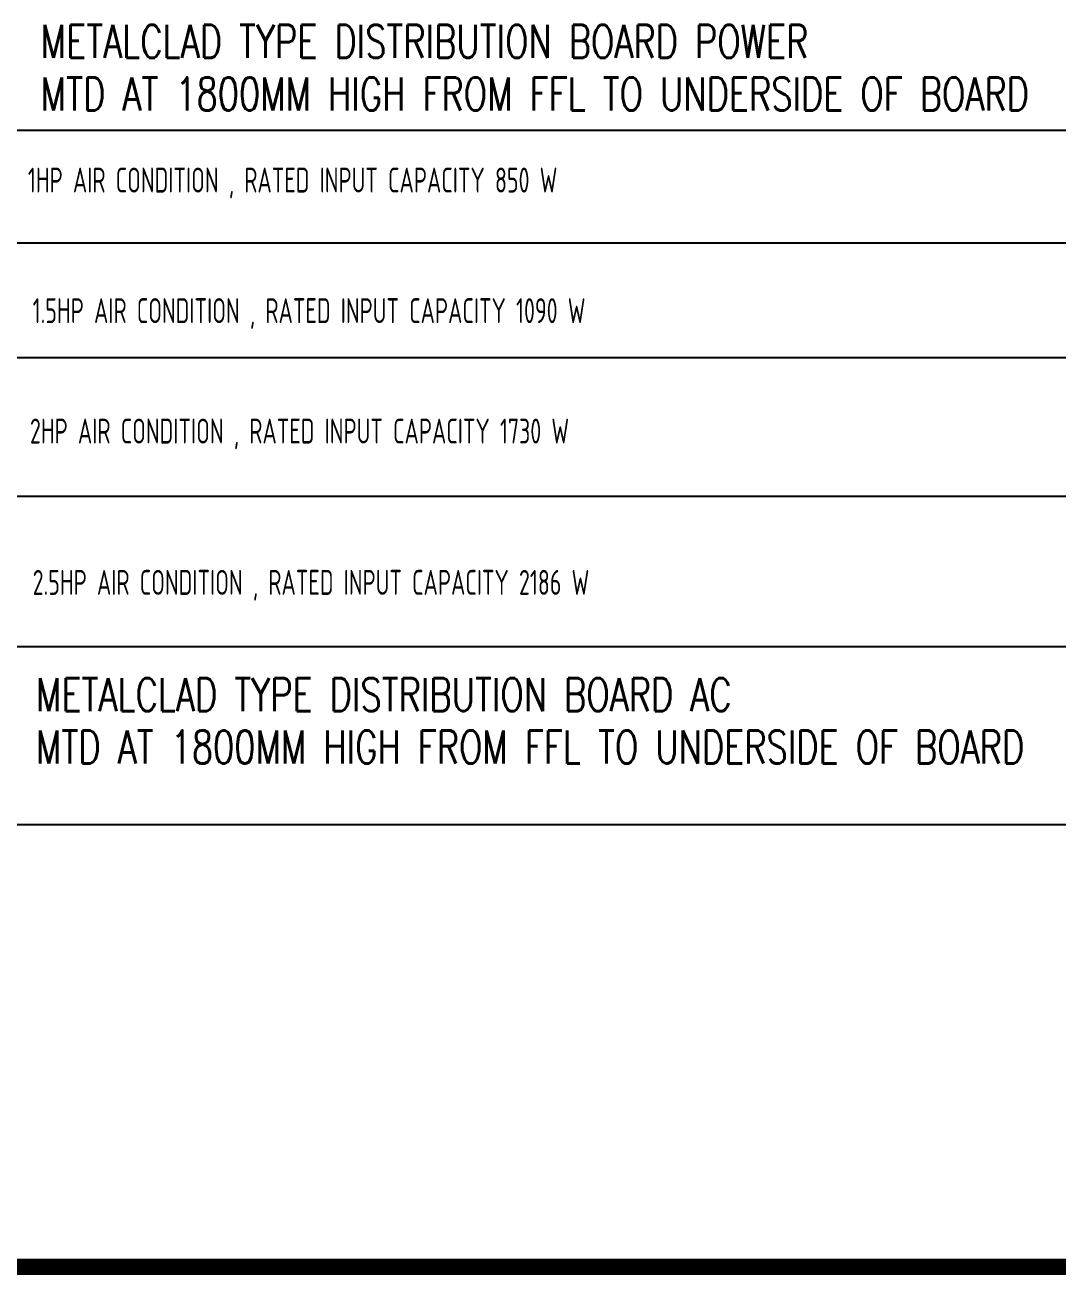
# Model space of a CAD drawing. Header units: inches. Extents: x -106706990 to 300603, y -86718466 to 1728185.
# Drawn here: x 54601 to 60864, y -41 to 7537 of the extents above; entities that cross this region are included whole.
import ezdxf

# ---------------------------------------------------------------- set-up
doc = ezdxf.new("R2010")
doc.units = ezdxf.units.IN
doc.header["$MEASUREMENT"] = 0
doc.layers.add('ELECT', color=6, linetype='Continuous')
doc.layers.add('LAMPU', color=7, linetype='Continuous')
doc.styles.add('DIM', font='dim', dxfattribs={"width": 0.75})
doc.styles.add('ROMANS', font='romans.shx', dxfattribs={"width": 0.75, "height": 200})

msp = doc.modelspace()

# ---------------------------------------------------------------- linework, layer by layer
at = {"color": 7, "const_width": 100}
msp.add_lwpolyline([(4.1, 8.6), (79504.1, 8.6)], dxfattribs=at)
at = {"layer": 'LAMPU', "color": 1}
for p, q in [((52436.6, 6899.1), (63412.1, 6899.1)), ((52436.6, 6216.7), (63412.1, 6216.7)), ((52436.6, 5521.4), (63412.1, 5521.4)), ((52436.6, 4681.3), (63412.1, 4681.3)), ((52436.6, 3768), (63412.1, 3768)), ((52436.6, 2690.8), (63412.1, 2690.8))]:
    msp.add_line(p, q, dxfattribs=at)

# ---------------------------------------------------------------- texts
at = {"layer": 'ELECT', "color": 7, "style": 'ROMANS', "width": 0.75}
for s, p in [('METALCLAD TYPE DISTRIBUTION BOARD POWER', (54696.4, 7336.9)), ('MTD AT 1800MM HIGH FROM FFL TO UNDERSIDE OF BOARD', (54696.4, 7019.2)), ('METALCLAD TYPE DISTRIBUTION BOARD AC', (54667.8, 3377.8)), ('MTD AT 1800MM HIGH FROM FFL TO UNDERSIDE OF BOARD', (54667.8, 3060.1))]:
    msp.add_text(s, height=200, dxfattribs=at).set_placement(p)
at = {"layer": 'LAMPU', "color": 7, "linetype": 'Continuous', "style": 'DIM', "width": 0.75}
for s, p in [('1HP AIR CONDITION , RATED INPUT CAPACITY 850 W', (54618.4, 6521.2)), ('1.5HP AIR CONDITION , RATED INPUT CAPACITY 1090 W', (54647.5, 5729.4)), ('2HP AIR CONDITION , RATED INPUT CAPACITY 1730 W', (54631.1, 4999.5)), ('2.5HP AIR CONDITION , RATED INPUT CAPACITY 2186 W', (54647.7, 4082.1))]:
    msp.add_text(s, height=151.217, dxfattribs=at).set_placement(p)

doc.saveas('drawing.dxf')
